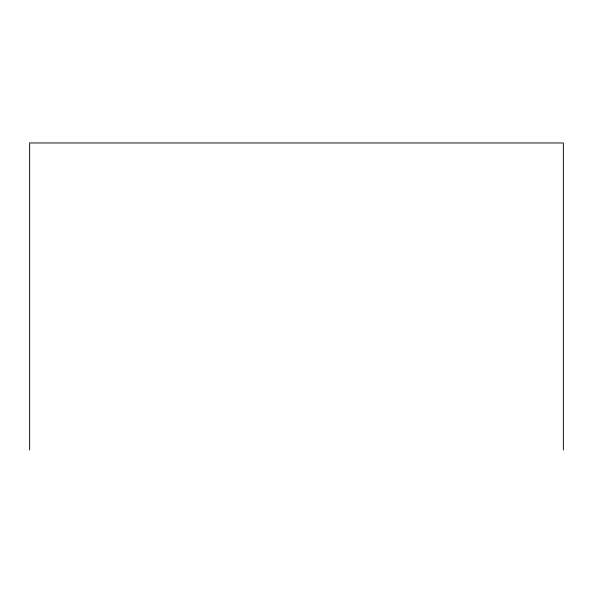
<?xml version="1.0" encoding="UTF-8"?>
<svg xmlns="http://www.w3.org/2000/svg" width="593" height="593" viewBox="0 0 593 593"><rect width="100%" height="100%" fill="white"/><g stroke="black" fill="none" stroke-linecap="round" stroke-linejoin="round"><path stroke-width="0.89" d="M563.35 450.035L563.35 142.965L29.65 142.965L29.65 450.035"/></g></svg>
